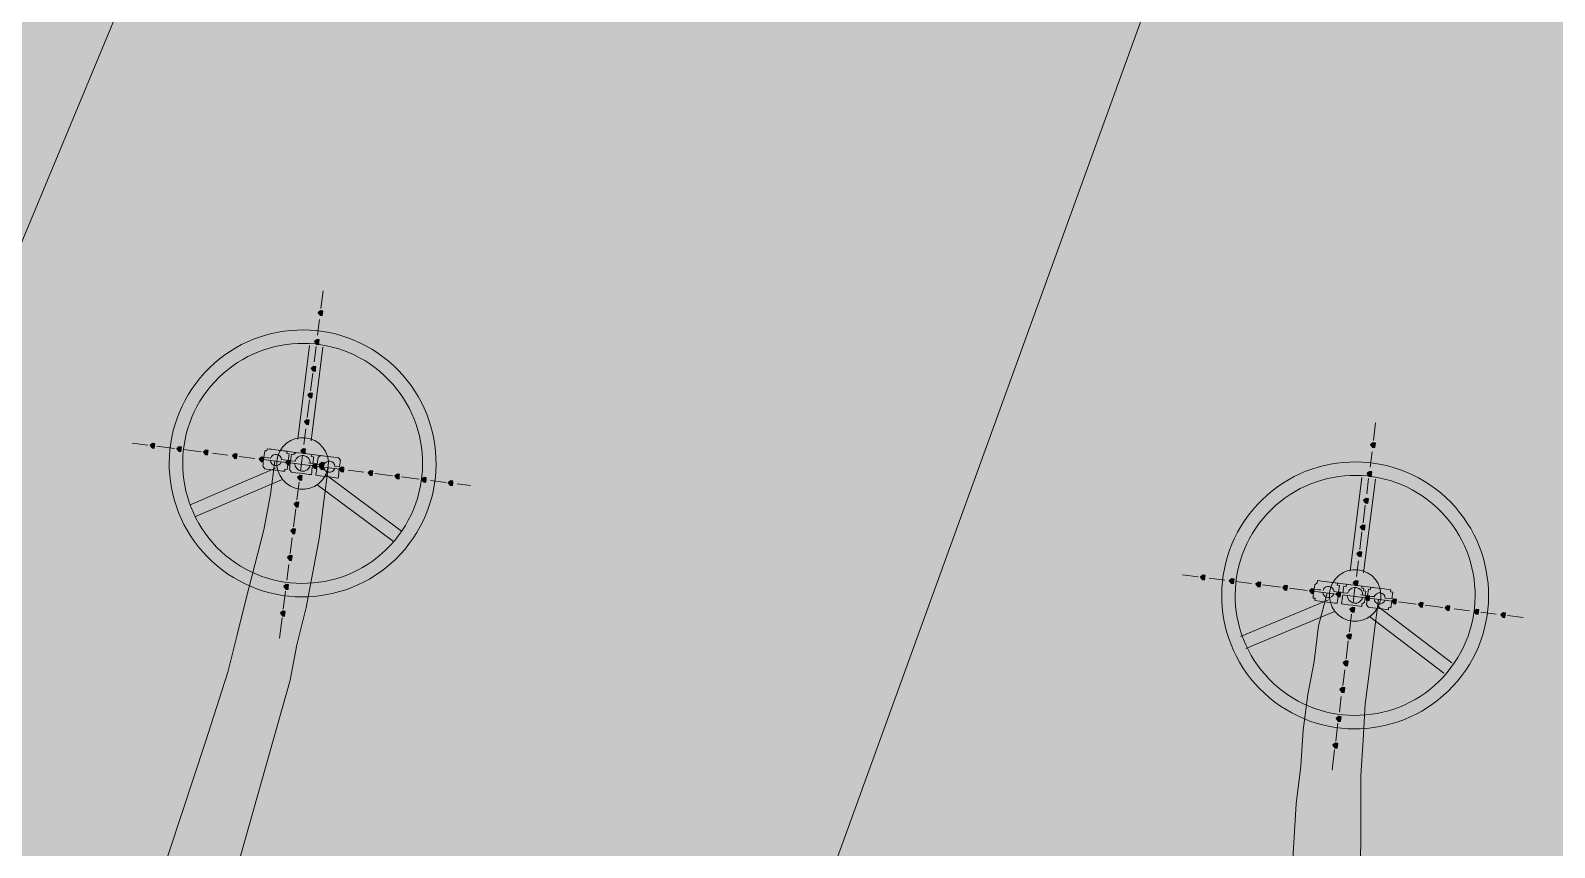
# Model space of a CAD drawing. Header units: metres. Extents: x -4 to 509425, y 7549 to 4732445.
# Drawn here: x 476013.51 to 476019.26, y 4719786.53 to 4719789.61 of the extents above; entities that cross this region are included whole.
import ezdxf

# ---------------------------------------------------------------- set-up
doc = ezdxf.new("R2010")
doc.units = ezdxf.units.M
doc.header["$LTSCALE"] = 0.01
doc.header["$MEASUREMENT"] = 0
doc.layers.get('0').update_dxf_attribs({"lineweight": 0})
for name, color, linetype in [('_SUBESTACIÓN', 1, 'Continuous'), ('NUDO GAROÑA', 211, 'Continuous'), ('SUBESTACION LA VID', 253, 'Continuous')]:
    doc.layers.add(name, color=color, linetype=linetype)

# ---------------------------------------------------------------- blocks, each defined once
blk = doc.blocks.new('A$Cfff6051d')
at = {"layer": 'SUBESTACION LA VID', "transparency": 33554687}
h = blk.add_hatch(color=256, dxfattribs=at)
h.dxf.hatch_style = 2
h.paths.add_polyline_path([(476014.6124, 4719788.5441), (476014.6134, 4719788.5525), (476014.605, 4719788.5536), (476014.5956, 4719788.5462), (476014.6029, 4719788.5368), (476014.6113, 4719788.5357)])
h = blk.add_hatch(color=256, dxfattribs=at)
h.dxf.hatch_style = 2
h.paths.add_polyline_path([(476014.5987, 4719788.4349), (476014.5997, 4719788.4433), (476014.5913, 4719788.4443), (476014.5819, 4719788.437), (476014.5892, 4719788.4275), (476014.5976, 4719788.4265)])
h = blk.add_hatch(color=256, dxfattribs=at)
h.dxf.hatch_style = 2
h.paths.add_polyline_path([(476014.5861, 4719788.3341), (476014.5871, 4719788.3425), (476014.5787, 4719788.3435), (476014.5693, 4719788.3362), (476014.5766, 4719788.3267), (476014.585, 4719788.3257)])
h = blk.add_hatch(color=256, dxfattribs=at)
h.dxf.hatch_style = 2
h.paths.add_polyline_path([(476014.5734, 4719788.2333), (476014.5745, 4719788.2417), (476014.5661, 4719788.2427), (476014.5566, 4719788.2354), (476014.564, 4719788.2259), (476014.5724, 4719788.2249)])
h = blk.add_hatch(color=256, dxfattribs=at)
h.dxf.hatch_style = 2
h.paths.add_polyline_path([(476014.5608, 4719788.1325), (476014.5618, 4719788.1409), (476014.5534, 4719788.1419), (476014.544, 4719788.1346), (476014.5513, 4719788.1251), (476014.5597, 4719788.1241)])
h = blk.add_hatch(color=256, dxfattribs=at)
h.dxf.hatch_style = 2
h.paths.add_polyline_path([(476013.9779, 4719788.0434), (476013.979, 4719788.0518), (476013.9706, 4719788.0529), (476013.9611, 4719788.0455), (476013.9685, 4719788.0361), (476013.9769, 4719788.035)])
h = blk.add_hatch(color=256, dxfattribs=at)
h.dxf.hatch_style = 2
h.paths.add_polyline_path([(476014.0787, 4719788.0308), (476014.0798, 4719788.0392), (476014.0714, 4719788.0403), (476014.0619, 4719788.0329), (476014.0693, 4719788.0235), (476014.0777, 4719788.0224)])
h = blk.add_hatch(color=256, dxfattribs=at)
h.dxf.hatch_style = 2
h.paths.add_polyline_path([(476014.1796, 4719788.0182), (476014.1806, 4719788.0266), (476014.1722, 4719788.0276), (476014.1628, 4719788.0203), (476014.1701, 4719788.0108), (476014.1785, 4719788.0098)])
h = blk.add_hatch(color=256, dxfattribs=at)
h.dxf.hatch_style = 2
h.paths.add_polyline_path([(476014.5471, 4719788.0233), (476014.5481, 4719788.0317), (476014.5397, 4719788.0327), (476014.5303, 4719788.0254), (476014.5376, 4719788.0159), (476014.546, 4719788.0149)])
h = blk.add_hatch(color=256, dxfattribs=at)
h.dxf.hatch_style = 2
h.paths.add_polyline_path([(476018.5857, 4719788.046), (476018.5868, 4719788.0544), (476018.5784, 4719788.0554), (476018.5689, 4719788.0481), (476018.5763, 4719788.0386), (476018.5847, 4719788.0376)])
h = blk.add_hatch(color=256, dxfattribs=at)
h.dxf.hatch_style = 2
h.paths.add_polyline_path([(476014.2888, 4719788.0045), (476014.2898, 4719788.0129), (476014.2814, 4719788.0139), (476014.272, 4719788.0066), (476014.2793, 4719787.9971), (476014.2877, 4719787.9961)])
h = blk.add_hatch(color=256, dxfattribs=at)
h.dxf.hatch_style = 2
h.paths.add_polyline_path([(476014.3896, 4719787.9918), (476014.3906, 4719788.0002), (476014.3822, 4719788.0013), (476014.3728, 4719787.9939), (476014.3801, 4719787.9845), (476014.3885, 4719787.9834)])
h = blk.add_hatch(color=256, dxfattribs=at)
h.dxf.hatch_style = 2
h.paths.add_polyline_path([(476014.4904, 4719787.9792), (476014.4914, 4719787.9876), (476014.483, 4719787.9886), (476014.4736, 4719787.9813), (476014.4809, 4719787.9718), (476014.4893, 4719787.9708)])
h = blk.add_hatch(color=256, dxfattribs=at)
h.dxf.hatch_style = 2
h.paths.add_polyline_path([(476014.5912, 4719787.9666), (476014.5922, 4719787.975), (476014.5838, 4719787.976), (476014.5744, 4719787.9687), (476014.5817, 4719787.9592), (476014.5901, 4719787.9582)])
h = blk.add_hatch(color=256, dxfattribs=at)
h.dxf.hatch_style = 2
h.paths.add_polyline_path([(476014.6164, 4719787.9634), (476014.6174, 4719787.9718), (476014.609, 4719787.9729), (476014.5996, 4719787.9655), (476014.6069, 4719787.9561), (476014.6153, 4719787.955)])
h = blk.add_hatch(color=256, dxfattribs=at)
h.dxf.hatch_style = 2
h.paths.add_polyline_path([(476014.6174, 4719787.9718), (476014.6185, 4719787.9802), (476014.6101, 4719787.9813), (476014.6006, 4719787.9739), (476014.608, 4719787.9645), (476014.6164, 4719787.9634)])
h = blk.add_hatch(color=256, dxfattribs=at)
h.dxf.hatch_style = 2
h.paths.add_polyline_path([(476014.5345, 4719787.9225), (476014.5355, 4719787.9309), (476014.5271, 4719787.9319), (476014.5177, 4719787.9246), (476014.525, 4719787.9151), (476014.5334, 4719787.9141)])
h = blk.add_hatch(color=256, dxfattribs=at)
h.dxf.hatch_style = 2
h.paths.add_polyline_path([(476014.692, 4719787.9539), (476014.693, 4719787.9623), (476014.6846, 4719787.9634), (476014.6752, 4719787.956), (476014.6825, 4719787.9466), (476014.6909, 4719787.9455)])
h = blk.add_hatch(color=256, dxfattribs=at)
h.dxf.hatch_style = 2
h.paths.add_polyline_path([(476014.8012, 4719787.9402), (476014.8022, 4719787.9486), (476014.7938, 4719787.9497), (476014.7844, 4719787.9423), (476014.7917, 4719787.9329), (476014.8001, 4719787.9318)])
h = blk.add_hatch(color=256, dxfattribs=at)
h.dxf.hatch_style = 2
h.paths.add_polyline_path([(476014.902, 4719787.9276), (476014.903, 4719787.936), (476014.8946, 4719787.937), (476014.8852, 4719787.9297), (476014.8925, 4719787.9202), (476014.9009, 4719787.9192)])
h = blk.add_hatch(color=256, dxfattribs=at)
h.dxf.hatch_style = 2
h.paths.add_polyline_path([(476015.0028, 4719787.915), (476015.0038, 4719787.9234), (476014.9954, 4719787.9244), (476014.986, 4719787.9171), (476014.9933, 4719787.9076), (476015.0017, 4719787.9066)])
h = blk.add_hatch(color=256, dxfattribs=at)
h.dxf.hatch_style = 2
h.paths.add_polyline_path([(476015.1036, 4719787.9023), (476015.1046, 4719787.9107), (476015.0962, 4719787.9118), (476015.0868, 4719787.9044), (476015.0941, 4719787.895), (476015.1025, 4719787.8939)])
h = blk.add_hatch(color=256, dxfattribs=at)
h.dxf.hatch_style = 2
h.paths.add_polyline_path([(476018.5721, 4719787.9368), (476018.5731, 4719787.9452), (476018.5647, 4719787.9462), (476018.5553, 4719787.9389), (476018.5626, 4719787.9294), (476018.571, 4719787.9284)])
h = blk.add_hatch(color=256, dxfattribs=at)
h.dxf.hatch_style = 2
h.paths.add_polyline_path([(476014.5218, 4719787.8217), (476014.5229, 4719787.8301), (476014.5145, 4719787.8311), (476014.505, 4719787.8238), (476014.5124, 4719787.8143), (476014.5208, 4719787.8133)])
h = blk.add_hatch(color=256, dxfattribs=at)
h.dxf.hatch_style = 2
h.paths.add_polyline_path([(476018.5594, 4719787.836), (476018.5605, 4719787.8444), (476018.5521, 4719787.8454), (476018.5426, 4719787.8381), (476018.55, 4719787.8286), (476018.5584, 4719787.8276)])
h = blk.add_hatch(color=256, dxfattribs=at)
h.dxf.hatch_style = 2
h.paths.add_polyline_path([(476018.5468, 4719787.7351), (476018.5478, 4719787.7435), (476018.5394, 4719787.7446), (476018.53, 4719787.7373), (476018.5373, 4719787.7278), (476018.5457, 4719787.7267)])
h = blk.add_hatch(color=256, dxfattribs=at)
h.dxf.hatch_style = 2
h.paths.add_polyline_path([(476014.5092, 4719787.7209), (476014.5102, 4719787.7293), (476014.5018, 4719787.7303), (476014.4924, 4719787.723), (476014.4997, 4719787.7135), (476014.5081, 4719787.7125)])
h = blk.add_hatch(color=256, dxfattribs=at)
h.dxf.hatch_style = 2
h.paths.add_polyline_path([(476014.4965, 4719787.6201), (476014.4976, 4719787.6285), (476014.4892, 4719787.6295), (476014.4797, 4719787.6222), (476014.4871, 4719787.6127), (476014.4955, 4719787.6117)])
h = blk.add_hatch(color=256, dxfattribs=at)
h.dxf.hatch_style = 2
h.paths.add_polyline_path([(476018.5341, 4719787.6343), (476018.5352, 4719787.6427), (476018.5268, 4719787.6438), (476018.5173, 4719787.6365), (476018.5247, 4719787.627), (476018.5331, 4719787.6259)])
h = blk.add_hatch(color=256, dxfattribs=at)
h.dxf.hatch_style = 2
h.paths.add_polyline_path([(476014.4828, 4719787.5109), (476014.4839, 4719787.5193), (476014.4755, 4719787.5203), (476014.466, 4719787.513), (476014.4734, 4719787.5035), (476014.4818, 4719787.5025)])
h = blk.add_hatch(color=256, dxfattribs=at)
h.dxf.hatch_style = 2
h.paths.add_polyline_path([(476017.9429, 4719787.5464), (476017.944, 4719787.5548), (476017.9356, 4719787.5558), (476017.9261, 4719787.5485), (476017.9335, 4719787.539), (476017.9419, 4719787.538)])
h = blk.add_hatch(color=256, dxfattribs=at)
h.dxf.hatch_style = 2
h.paths.add_polyline_path([(476018.0521, 4719787.5327), (476018.0532, 4719787.5411), (476018.0448, 4719787.5421), (476018.0353, 4719787.5348), (476018.0427, 4719787.5253), (476018.0511, 4719787.5243)])
h = blk.add_hatch(color=256, dxfattribs=at)
h.dxf.hatch_style = 2
h.paths.add_polyline_path([(476018.1529, 4719787.52), (476018.154, 4719787.5284), (476018.1456, 4719787.5295), (476018.1361, 4719787.5221), (476018.1435, 4719787.5127), (476018.1519, 4719787.5116)])
h = blk.add_hatch(color=256, dxfattribs=at)
h.dxf.hatch_style = 2
h.paths.add_polyline_path([(476018.2537, 4719787.5074), (476018.2548, 4719787.5158), (476018.2464, 4719787.5168), (476018.2369, 4719787.5095), (476018.2443, 4719787.5), (476018.2527, 4719787.499)])
h = blk.add_hatch(color=256, dxfattribs=at)
h.dxf.hatch_style = 2
h.paths.add_polyline_path([(476018.5204, 4719787.5251), (476018.5215, 4719787.5335), (476018.5131, 4719787.5346), (476018.5036, 4719787.5272), (476018.511, 4719787.5178), (476018.5194, 4719787.5167)])
h = blk.add_hatch(color=256, dxfattribs=at)
h.dxf.hatch_style = 2
h.paths.add_polyline_path([(476018.3545, 4719787.4947), (476018.3556, 4719787.5031), (476018.3472, 4719787.5042), (476018.3377, 4719787.4969), (476018.3451, 4719787.4874), (476018.3535, 4719787.4863)])
h = blk.add_hatch(color=256, dxfattribs=at)
h.dxf.hatch_style = 2
h.paths.add_polyline_path([(476018.4553, 4719787.4821), (476018.4564, 4719787.4905), (476018.448, 4719787.4916), (476018.4385, 4719787.4842), (476018.4459, 4719787.4748), (476018.4543, 4719787.4737)])
h = blk.add_hatch(color=256, dxfattribs=at)
h.dxf.hatch_style = 2
h.paths.add_polyline_path([(476018.5645, 4719787.4684), (476018.5656, 4719787.4768), (476018.5572, 4719787.4779), (476018.5477, 4719787.4705), (476018.5551, 4719787.4611), (476018.5635, 4719787.46)])
h = blk.add_hatch(color=256, dxfattribs=at)
h.dxf.hatch_style = 2
h.paths.add_polyline_path([(476018.6653, 4719787.4558), (476018.6664, 4719787.4642), (476018.658, 4719787.4652), (476018.6485, 4719787.4579), (476018.6559, 4719787.4484), (476018.6643, 4719787.4474)])
h = blk.add_hatch(color=256, dxfattribs=at)
h.dxf.hatch_style = 2
h.paths.add_polyline_path([(476018.7661, 4719787.4431), (476018.7672, 4719787.4515), (476018.7588, 4719787.4526), (476018.7493, 4719787.4453), (476018.7567, 4719787.4358), (476018.7651, 4719787.4347)])
h = blk.add_hatch(color=256, dxfattribs=at)
h.dxf.hatch_style = 2
h.paths.add_polyline_path([(476014.4702, 4719787.4101), (476014.4713, 4719787.4185), (476014.4629, 4719787.4195), (476014.4534, 4719787.4122), (476014.4608, 4719787.4027), (476014.4692, 4719787.4017)])
h = blk.add_hatch(color=256, dxfattribs=at)
h.dxf.hatch_style = 2
h.paths.add_polyline_path([(476018.5078, 4719787.4243), (476018.5089, 4719787.4327), (476018.5005, 4719787.4338), (476018.491, 4719787.4264), (476018.4984, 4719787.417), (476018.5068, 4719787.4159)])
h = blk.add_hatch(color=256, dxfattribs=at)
h.dxf.hatch_style = 2
h.paths.add_polyline_path([(476018.8669, 4719787.4305), (476018.868, 4719787.4389), (476018.8596, 4719787.44), (476018.8501, 4719787.4326), (476018.8575, 4719787.4232), (476018.8659, 4719787.4221)])
h = blk.add_hatch(color=256, dxfattribs=at)
h.dxf.hatch_style = 2
h.paths.add_polyline_path([(476018.9761, 4719787.4168), (476018.9772, 4719787.4252), (476018.9688, 4719787.4263), (476018.9593, 4719787.4189), (476018.9667, 4719787.4095), (476018.9751, 4719787.4084)])
h = blk.add_hatch(color=256, dxfattribs=at)
h.dxf.hatch_style = 2
h.paths.add_polyline_path([(476019.077, 4719787.4042), (476019.078, 4719787.4126), (476019.0696, 4719787.4136), (476019.0602, 4719787.4063), (476019.0675, 4719787.3968), (476019.0759, 4719787.3958)])
h = blk.add_hatch(color=256, dxfattribs=at)
h.dxf.hatch_style = 2
h.paths.add_polyline_path([(476018.4952, 4719787.3235), (476018.4962, 4719787.3319), (476018.4878, 4719787.333), (476018.4784, 4719787.3256), (476018.4857, 4719787.3162), (476018.4941, 4719787.3151)])
h = blk.add_hatch(color=256, dxfattribs=at)
h.dxf.hatch_style = 2
h.paths.add_polyline_path([(476018.4825, 4719787.2227), (476018.4836, 4719787.2311), (476018.4752, 4719787.2322), (476018.4657, 4719787.2248), (476018.4731, 4719787.2154), (476018.4815, 4719787.2143)])
h = blk.add_hatch(color=256, dxfattribs=at)
h.dxf.hatch_style = 2
h.paths.add_polyline_path([(476018.4699, 4719787.1219), (476018.471, 4719787.1303), (476018.4626, 4719787.1314), (476018.4531, 4719787.124), (476018.4604, 4719787.1146), (476018.4688, 4719787.1135)])
h = blk.add_hatch(color=256, dxfattribs=at)
h.dxf.hatch_style = 2
h.paths.add_polyline_path([(476018.4562, 4719787.0127), (476018.4573, 4719787.0211), (476018.4489, 4719787.0222), (476018.4394, 4719787.0148), (476018.4468, 4719787.0054), (476018.4552, 4719787.0043)])
h = blk.add_hatch(color=256, dxfattribs=at)
h.dxf.hatch_style = 2
h.paths.add_polyline_path([(476018.4436, 4719786.9119), (476018.4446, 4719786.9203), (476018.4362, 4719786.9214), (476018.4268, 4719786.914), (476018.4341, 4719786.9046), (476018.4425, 4719786.9035)])
at = {"layer": 'SUBESTACION LA VID', "lineweight": 15}
for p, q in [((476014.6145, 4719788.6292), (476014.6061, 4719788.562)), ((476014.6008, 4719788.52), (476014.5935, 4719788.4611)), ((476014.563, 4719788.4223), (476014.5188, 4719788.0695)), ((476014.5692, 4719788.0632), (476014.6134, 4719788.416)), ((476014.5882, 4719788.4191), (476014.5808, 4719788.3603)), ((476014.5756, 4719788.3183), (476014.5671, 4719788.2511)), ((476014.5629, 4719788.2175), (476014.5545, 4719788.1503)), ((476014.5492, 4719788.1083), (476014.5418, 4719788.0495)), ((476018.5879, 4719788.131), (476018.5795, 4719788.0638)), ((476013.8939, 4719788.054), (476013.9527, 4719788.0466)), ((476013.9863, 4719788.0424), (476014.0535, 4719788.034)), ((476014.0872, 4719788.0297), (476014.1544, 4719788.0213)), ((476014.4536, 4719788.0265), (476014.5208, 4719788.018)), ((476014.1964, 4719788.0161), (476014.2552, 4719788.0087)), ((476014.2972, 4719788.0034), (476014.356, 4719787.996)), ((476014.398, 4719787.9908), (476014.4652, 4719787.9824)), ((476014.4064, 4719787.9897), (476014.4148, 4719787.9887)), ((476014.4074, 4719787.9981), (476014.4158, 4719787.9971)), ((476014.483, 4719787.9886), (476014.4914, 4719787.9876)), ((476014.4988, 4719787.9781), (476014.566, 4719787.9697)), ((476014.5366, 4719788.0075), (476014.5292, 4719787.9487)), ((476014.5544, 4719788.0138), (476014.6216, 4719788.0054)), ((476014.5922, 4719787.975), (476014.5754, 4719787.9771)), ((476018.5742, 4719788.0218), (476018.5668, 4719787.963)), ((476014.4368, 4719787.9603), (476014.1123, 4719787.8218)), ((476014.1322, 4719787.7767), (476014.4567, 4719787.9152)), ((476014.608, 4719787.9645), (476014.6668, 4719787.9571)), ((476014.9103, 4719787.7218), (476014.6216, 4719787.9371)), ((476014.7088, 4719787.9518), (476014.7676, 4719787.9444)), ((476014.8096, 4719787.9392), (476014.8768, 4719787.9308)), ((476014.9104, 4719787.9265), (476014.9776, 4719787.9181)), ((476015.0196, 4719787.9128), (476015.0784, 4719787.9055)), ((476018.5363, 4719787.9242), (476018.4921, 4719787.5714)), ((476018.5425, 4719787.565), (476018.5867, 4719787.9178)), ((476018.5615, 4719787.921), (476018.5542, 4719787.8622)), ((476014.5239, 4719787.9067), (476014.5155, 4719787.8395)), ((476014.5911, 4719787.8983), (476014.8798, 4719787.6829)), ((476015.1204, 4719787.9002), (476015.1708, 4719787.8939)), ((476014.5113, 4719787.8059), (476014.5029, 4719787.7387)), ((476018.5489, 4719787.8202), (476018.5405, 4719787.753)), ((476014.4976, 4719787.6967), (476014.4902, 4719787.6379)), ((476018.5363, 4719787.7194), (476018.5278, 4719787.6522)), ((476014.485, 4719787.5959), (476014.4776, 4719787.5371)), ((476018.5226, 4719787.6102), (476018.5152, 4719787.5514)), ((476017.8589, 4719787.5569), (476017.9177, 4719787.5495)), ((476017.9597, 4719787.5442), (476018.0185, 4719787.5369)), ((476018.0605, 4719787.5316), (476018.1193, 4719787.5242)), ((476018.1613, 4719787.519), (476018.2285, 4719787.5105)), ((476018.2621, 4719787.5063), (476018.3293, 4719787.4979)), ((476018.427, 4719787.5283), (476018.4942, 4719787.5199)), ((476018.5099, 4719787.5094), (476018.5026, 4719787.4506)), ((476018.5278, 4719787.5157), (476018.5866, 4719787.5083)), ((476014.4723, 4719787.4951), (476014.4639, 4719787.4279)), ((476018.4102, 4719787.4622), (476018.0772, 4719787.3247)), ((476018.3713, 4719787.4926), (476018.3797, 4719787.4916)), ((476018.3713, 4719787.4926), (476018.4301, 4719787.4853)), ((476018.3724, 4719787.501), (476018.3808, 4719787.5)), ((476018.448, 4719787.4916), (476018.4648, 4719787.4895)), ((476018.4721, 4719787.48), (476018.5309, 4719787.4726)), ((476018.5572, 4719787.4779), (476018.5488, 4719787.4789)), ((476018.5729, 4719787.4674), (476018.5813, 4719787.4663)), ((476018.5729, 4719787.4674), (476018.6401, 4719787.4589)), ((476018.574, 4719787.4758), (476018.5824, 4719787.4747)), ((476018.6737, 4719787.4547), (476018.7409, 4719787.4463)), ((476014.4597, 4719787.3943), (476014.4502, 4719787.3187)), ((476018.0972, 4719787.2796), (476018.4301, 4719787.417)), ((476018.4973, 4719787.4086), (476018.4889, 4719787.3414)), ((476018.5645, 4719787.4002), (476018.8448, 4719787.1858)), ((476018.8753, 4719787.2247), (476018.595, 4719787.439)), ((476018.7745, 4719787.4421), (476018.8417, 4719787.4337)), ((476018.8837, 4719787.4284), (476018.9425, 4719787.421)), ((476018.9845, 4719787.4158), (476019.0434, 4719787.4084)), ((476019.0854, 4719787.4031), (476019.1442, 4719787.3958)), ((476018.4847, 4719787.3078), (476018.4762, 4719787.2406)), ((476018.471, 4719787.1986), (476018.4636, 4719787.1398)), ((476018.4583, 4719787.0978), (476018.451, 4719787.039)), ((476018.4457, 4719786.997), (476018.4373, 4719786.9298)), ((476018.4331, 4719786.8962), (476018.4236, 4719786.8206))]:
    blk.add_line(p, q, dxfattribs=at)
at = {"layer": 'SUBESTACION LA VID'}
for points in [[(476014.6124, 4719788.5441), (476014.6134, 4719788.5525), (476014.605, 4719788.5536), (476014.5956, 4719788.5462), (476014.6029, 4719788.5368), (476014.6113, 4719788.5357)], [(476014.5987, 4719788.4349), (476014.5997, 4719788.4433), (476014.5913, 4719788.4443), (476014.5819, 4719788.437), (476014.5892, 4719788.4275), (476014.5976, 4719788.4265)], [(476014.5861, 4719788.3341), (476014.5871, 4719788.3425), (476014.5787, 4719788.3435), (476014.5693, 4719788.3362), (476014.5766, 4719788.3267), (476014.585, 4719788.3257)], [(476014.5734, 4719788.2333), (476014.5745, 4719788.2417), (476014.5661, 4719788.2427), (476014.5566, 4719788.2354), (476014.564, 4719788.2259), (476014.5724, 4719788.2249)], [(476014.5608, 4719788.1325), (476014.5618, 4719788.1409), (476014.5534, 4719788.1419), (476014.544, 4719788.1346), (476014.5513, 4719788.1251), (476014.5597, 4719788.1241)], [(476013.9779, 4719788.0434), (476013.979, 4719788.0518), (476013.9706, 4719788.0529), (476013.9611, 4719788.0455), (476013.9685, 4719788.0361), (476013.9769, 4719788.035)], [(476014.0787, 4719788.0308), (476014.0798, 4719788.0392), (476014.0714, 4719788.0403), (476014.0619, 4719788.0329), (476014.0693, 4719788.0235), (476014.0777, 4719788.0224)], [(476014.1796, 4719788.0182), (476014.1806, 4719788.0266), (476014.1722, 4719788.0276), (476014.1628, 4719788.0203), (476014.1701, 4719788.0108), (476014.1785, 4719788.0098)], [(476014.5471, 4719788.0233), (476014.5481, 4719788.0317), (476014.5397, 4719788.0327), (476014.5303, 4719788.0254), (476014.5376, 4719788.0159), (476014.546, 4719788.0149)], [(476018.5857, 4719788.046), (476018.5868, 4719788.0544), (476018.5784, 4719788.0554), (476018.5689, 4719788.0481), (476018.5763, 4719788.0386), (476018.5847, 4719788.0376)], [(476014.2888, 4719788.0045), (476014.2898, 4719788.0129), (476014.2814, 4719788.0139), (476014.272, 4719788.0066), (476014.2793, 4719787.9971), (476014.2877, 4719787.9961)], [(476014.3896, 4719787.9918), (476014.3906, 4719788.0002), (476014.3822, 4719788.0013), (476014.3728, 4719787.9939), (476014.3801, 4719787.9845), (476014.3885, 4719787.9834)], [(476014.4904, 4719787.9792), (476014.4914, 4719787.9876), (476014.483, 4719787.9886), (476014.4736, 4719787.9813), (476014.4809, 4719787.9718), (476014.4893, 4719787.9708)], [(476014.5912, 4719787.9666), (476014.5922, 4719787.975), (476014.5838, 4719787.976), (476014.5744, 4719787.9687), (476014.5817, 4719787.9592), (476014.5901, 4719787.9582)], [(476014.6164, 4719787.9634), (476014.6174, 4719787.9718), (476014.609, 4719787.9729), (476014.5996, 4719787.9655), (476014.6069, 4719787.9561), (476014.6153, 4719787.955)], [(476014.6174, 4719787.9718), (476014.6185, 4719787.9802), (476014.6101, 4719787.9813), (476014.6006, 4719787.9739), (476014.608, 4719787.9645), (476014.6164, 4719787.9634)], [(476014.5345, 4719787.9225), (476014.5355, 4719787.9309), (476014.5271, 4719787.9319), (476014.5177, 4719787.9246), (476014.525, 4719787.9151), (476014.5334, 4719787.9141)], [(476014.692, 4719787.9539), (476014.693, 4719787.9623), (476014.6846, 4719787.9634), (476014.6752, 4719787.956), (476014.6825, 4719787.9466), (476014.6909, 4719787.9455)], [(476014.8012, 4719787.9402), (476014.8022, 4719787.9486), (476014.7938, 4719787.9497), (476014.7844, 4719787.9423), (476014.7917, 4719787.9329), (476014.8001, 4719787.9318)], [(476014.902, 4719787.9276), (476014.903, 4719787.936), (476014.8946, 4719787.937), (476014.8852, 4719787.9297), (476014.8925, 4719787.9202), (476014.9009, 4719787.9192)], [(476015.0028, 4719787.915), (476015.0038, 4719787.9234), (476014.9954, 4719787.9244), (476014.986, 4719787.9171), (476014.9933, 4719787.9076), (476015.0017, 4719787.9066)], [(476015.1036, 4719787.9023), (476015.1046, 4719787.9107), (476015.0962, 4719787.9118), (476015.0868, 4719787.9044), (476015.0941, 4719787.895), (476015.1025, 4719787.8939)], [(476018.5721, 4719787.9368), (476018.5731, 4719787.9452), (476018.5647, 4719787.9462), (476018.5553, 4719787.9389), (476018.5626, 4719787.9294), (476018.571, 4719787.9284)], [(476014.5218, 4719787.8217), (476014.5229, 4719787.8301), (476014.5145, 4719787.8311), (476014.505, 4719787.8238), (476014.5124, 4719787.8143), (476014.5208, 4719787.8133)], [(476018.5594, 4719787.836), (476018.5605, 4719787.8444), (476018.5521, 4719787.8454), (476018.5426, 4719787.8381), (476018.55, 4719787.8286), (476018.5584, 4719787.8276)], [(476018.5468, 4719787.7351), (476018.5478, 4719787.7435), (476018.5394, 4719787.7446), (476018.53, 4719787.7373), (476018.5373, 4719787.7278), (476018.5457, 4719787.7267)], [(476014.5092, 4719787.7209), (476014.5102, 4719787.7293), (476014.5018, 4719787.7303), (476014.4924, 4719787.723), (476014.4997, 4719787.7135), (476014.5081, 4719787.7125)], [(476014.4965, 4719787.6201), (476014.4976, 4719787.6285), (476014.4892, 4719787.6295), (476014.4797, 4719787.6222), (476014.4871, 4719787.6127), (476014.4955, 4719787.6117)], [(476018.5341, 4719787.6343), (476018.5352, 4719787.6427), (476018.5268, 4719787.6438), (476018.5173, 4719787.6365), (476018.5247, 4719787.627), (476018.5331, 4719787.6259)], [(476014.4828, 4719787.5109), (476014.4839, 4719787.5193), (476014.4755, 4719787.5203), (476014.466, 4719787.513), (476014.4734, 4719787.5035), (476014.4818, 4719787.5025)], [(476017.9429, 4719787.5464), (476017.944, 4719787.5548), (476017.9356, 4719787.5558), (476017.9261, 4719787.5485), (476017.9335, 4719787.539), (476017.9419, 4719787.538)], [(476018.0521, 4719787.5327), (476018.0532, 4719787.5411), (476018.0448, 4719787.5421), (476018.0353, 4719787.5348), (476018.0427, 4719787.5253), (476018.0511, 4719787.5243)], [(476018.1529, 4719787.52), (476018.154, 4719787.5284), (476018.1456, 4719787.5295), (476018.1361, 4719787.5221), (476018.1435, 4719787.5127), (476018.1519, 4719787.5116)], [(476018.2537, 4719787.5074), (476018.2548, 4719787.5158), (476018.2464, 4719787.5168), (476018.2369, 4719787.5095), (476018.2443, 4719787.5), (476018.2527, 4719787.499)], [(476018.5204, 4719787.5251), (476018.5215, 4719787.5335), (476018.5131, 4719787.5346), (476018.5036, 4719787.5272), (476018.511, 4719787.5178), (476018.5194, 4719787.5167)], [(476018.3545, 4719787.4947), (476018.3556, 4719787.5031), (476018.3472, 4719787.5042), (476018.3377, 4719787.4969), (476018.3451, 4719787.4874), (476018.3535, 4719787.4863)], [(476018.4553, 4719787.4821), (476018.4564, 4719787.4905), (476018.448, 4719787.4916), (476018.4385, 4719787.4842), (476018.4459, 4719787.4748), (476018.4543, 4719787.4737)], [(476018.5645, 4719787.4684), (476018.5656, 4719787.4768), (476018.5572, 4719787.4779), (476018.5477, 4719787.4705), (476018.5551, 4719787.4611), (476018.5635, 4719787.46)], [(476018.6653, 4719787.4558), (476018.6664, 4719787.4642), (476018.658, 4719787.4652), (476018.6485, 4719787.4579), (476018.6559, 4719787.4484), (476018.6643, 4719787.4474)], [(476018.7661, 4719787.4431), (476018.7672, 4719787.4515), (476018.7588, 4719787.4526), (476018.7493, 4719787.4453), (476018.7567, 4719787.4358), (476018.7651, 4719787.4347)], [(476014.4702, 4719787.4101), (476014.4713, 4719787.4185), (476014.4629, 4719787.4195), (476014.4534, 4719787.4122), (476014.4608, 4719787.4027), (476014.4692, 4719787.4017)], [(476018.5078, 4719787.4243), (476018.5089, 4719787.4327), (476018.5005, 4719787.4338), (476018.491, 4719787.4264), (476018.4984, 4719787.417), (476018.5068, 4719787.4159)], [(476018.8669, 4719787.4305), (476018.868, 4719787.4389), (476018.8596, 4719787.44), (476018.8501, 4719787.4326), (476018.8575, 4719787.4232), (476018.8659, 4719787.4221)], [(476018.9761, 4719787.4168), (476018.9772, 4719787.4252), (476018.9688, 4719787.4263), (476018.9593, 4719787.4189), (476018.9667, 4719787.4095), (476018.9751, 4719787.4084)], [(476019.077, 4719787.4042), (476019.078, 4719787.4126), (476019.0696, 4719787.4136), (476019.0602, 4719787.4063), (476019.0675, 4719787.3968), (476019.0759, 4719787.3958)], [(476018.4952, 4719787.3235), (476018.4962, 4719787.3319), (476018.4878, 4719787.333), (476018.4784, 4719787.3256), (476018.4857, 4719787.3162), (476018.4941, 4719787.3151)], [(476018.4825, 4719787.2227), (476018.4836, 4719787.2311), (476018.4752, 4719787.2322), (476018.4657, 4719787.2248), (476018.4731, 4719787.2154), (476018.4815, 4719787.2143)], [(476018.4699, 4719787.1219), (476018.471, 4719787.1303), (476018.4626, 4719787.1314), (476018.4531, 4719787.124), (476018.4604, 4719787.1146), (476018.4688, 4719787.1135)], [(476018.4562, 4719787.0127), (476018.4573, 4719787.0211), (476018.4489, 4719787.0222), (476018.4394, 4719787.0148), (476018.4468, 4719787.0054), (476018.4552, 4719787.0043)], [(476018.4436, 4719786.9119), (476018.4446, 4719786.9203), (476018.4362, 4719786.9214), (476018.4268, 4719786.914), (476018.4341, 4719786.9046), (476018.4425, 4719786.9035)]]:
    blk.add_lwpolyline(points, close=True, dxfattribs=at)
at = {"layer": 'SUBESTACION LA VID', "lineweight": 0}
for points in [[(476014.6124, 4719788.5441), (476014.6134, 4719788.5525), (476014.605, 4719788.5536), (476014.5956, 4719788.5462), (476014.6029, 4719788.5368), (476014.6113, 4719788.5357)], [(476014.5987, 4719788.4349), (476014.5997, 4719788.4433), (476014.5913, 4719788.4443), (476014.5819, 4719788.437), (476014.5892, 4719788.4275), (476014.5976, 4719788.4265)], [(476014.5861, 4719788.3341), (476014.5871, 4719788.3425), (476014.5787, 4719788.3435), (476014.5693, 4719788.3362), (476014.5766, 4719788.3267), (476014.585, 4719788.3257)], [(476014.5734, 4719788.2333), (476014.5745, 4719788.2417), (476014.5661, 4719788.2427), (476014.5566, 4719788.2354), (476014.564, 4719788.2259), (476014.5724, 4719788.2249)], [(476014.5608, 4719788.1325), (476014.5618, 4719788.1409), (476014.5534, 4719788.1419), (476014.544, 4719788.1346), (476014.5513, 4719788.1251), (476014.5597, 4719788.1241)], [(476013.9779, 4719788.0434), (476013.979, 4719788.0518), (476013.9706, 4719788.0529), (476013.9611, 4719788.0455), (476013.9685, 4719788.0361), (476013.9769, 4719788.035)], [(476014.0787, 4719788.0308), (476014.0798, 4719788.0392), (476014.0714, 4719788.0403), (476014.0619, 4719788.0329), (476014.0693, 4719788.0235), (476014.0777, 4719788.0224)], [(476014.1796, 4719788.0182), (476014.1806, 4719788.0266), (476014.1722, 4719788.0276), (476014.1628, 4719788.0203), (476014.1701, 4719788.0108), (476014.1785, 4719788.0098)], [(476014.5471, 4719788.0233), (476014.5481, 4719788.0317), (476014.5397, 4719788.0327), (476014.5303, 4719788.0254), (476014.5376, 4719788.0159), (476014.546, 4719788.0149)], [(476018.5857, 4719788.046), (476018.5868, 4719788.0544), (476018.5784, 4719788.0554), (476018.5689, 4719788.0481), (476018.5763, 4719788.0386), (476018.5847, 4719788.0376)], [(476014.2888, 4719788.0045), (476014.2898, 4719788.0129), (476014.2814, 4719788.0139), (476014.272, 4719788.0066), (476014.2793, 4719787.9971), (476014.2877, 4719787.9961)], [(476014.3896, 4719787.9918), (476014.3906, 4719788.0002), (476014.3822, 4719788.0013), (476014.3728, 4719787.9939), (476014.3801, 4719787.9845), (476014.3885, 4719787.9834)], [(476014.4904, 4719787.9792), (476014.4914, 4719787.9876), (476014.483, 4719787.9886), (476014.4736, 4719787.9813), (476014.4809, 4719787.9718), (476014.4893, 4719787.9708)], [(476014.5912, 4719787.9666), (476014.5922, 4719787.975), (476014.5838, 4719787.976), (476014.5744, 4719787.9687), (476014.5817, 4719787.9592), (476014.5901, 4719787.9582)], [(476014.6164, 4719787.9634), (476014.6174, 4719787.9718), (476014.609, 4719787.9729), (476014.5996, 4719787.9655), (476014.6069, 4719787.9561), (476014.6153, 4719787.955)], [(476014.6174, 4719787.9718), (476014.6185, 4719787.9802), (476014.6101, 4719787.9813), (476014.6006, 4719787.9739), (476014.608, 4719787.9645), (476014.6164, 4719787.9634)], [(476014.5345, 4719787.9225), (476014.5355, 4719787.9309), (476014.5271, 4719787.9319), (476014.5177, 4719787.9246), (476014.525, 4719787.9151), (476014.5334, 4719787.9141)], [(476014.692, 4719787.9539), (476014.693, 4719787.9623), (476014.6846, 4719787.9634), (476014.6752, 4719787.956), (476014.6825, 4719787.9466), (476014.6909, 4719787.9455)], [(476014.8012, 4719787.9402), (476014.8022, 4719787.9486), (476014.7938, 4719787.9497), (476014.7844, 4719787.9423), (476014.7917, 4719787.9329), (476014.8001, 4719787.9318)], [(476014.902, 4719787.9276), (476014.903, 4719787.936), (476014.8946, 4719787.937), (476014.8852, 4719787.9297), (476014.8925, 4719787.9202), (476014.9009, 4719787.9192)], [(476015.0028, 4719787.915), (476015.0038, 4719787.9234), (476014.9954, 4719787.9244), (476014.986, 4719787.9171), (476014.9933, 4719787.9076), (476015.0017, 4719787.9066)], [(476015.1036, 4719787.9023), (476015.1046, 4719787.9107), (476015.0962, 4719787.9118), (476015.0868, 4719787.9044), (476015.0941, 4719787.895), (476015.1025, 4719787.8939)], [(476018.5721, 4719787.9368), (476018.5731, 4719787.9452), (476018.5647, 4719787.9462), (476018.5553, 4719787.9389), (476018.5626, 4719787.9294), (476018.571, 4719787.9284)], [(476014.5218, 4719787.8217), (476014.5229, 4719787.8301), (476014.5145, 4719787.8311), (476014.505, 4719787.8238), (476014.5124, 4719787.8143), (476014.5208, 4719787.8133)], [(476018.5594, 4719787.836), (476018.5605, 4719787.8444), (476018.5521, 4719787.8454), (476018.5426, 4719787.8381), (476018.55, 4719787.8286), (476018.5584, 4719787.8276)], [(476018.5468, 4719787.7351), (476018.5478, 4719787.7435), (476018.5394, 4719787.7446), (476018.53, 4719787.7373), (476018.5373, 4719787.7278), (476018.5457, 4719787.7267)], [(476014.5092, 4719787.7209), (476014.5102, 4719787.7293), (476014.5018, 4719787.7303), (476014.4924, 4719787.723), (476014.4997, 4719787.7135), (476014.5081, 4719787.7125)], [(476014.4965, 4719787.6201), (476014.4976, 4719787.6285), (476014.4892, 4719787.6295), (476014.4797, 4719787.6222), (476014.4871, 4719787.6127), (476014.4955, 4719787.6117)], [(476018.5341, 4719787.6343), (476018.5352, 4719787.6427), (476018.5268, 4719787.6438), (476018.5173, 4719787.6365), (476018.5247, 4719787.627), (476018.5331, 4719787.6259)], [(476014.4828, 4719787.5109), (476014.4839, 4719787.5193), (476014.4755, 4719787.5203), (476014.466, 4719787.513), (476014.4734, 4719787.5035), (476014.4818, 4719787.5025)], [(476017.9429, 4719787.5464), (476017.944, 4719787.5548), (476017.9356, 4719787.5558), (476017.9261, 4719787.5485), (476017.9335, 4719787.539), (476017.9419, 4719787.538)], [(476018.0521, 4719787.5327), (476018.0532, 4719787.5411), (476018.0448, 4719787.5421), (476018.0353, 4719787.5348), (476018.0427, 4719787.5253), (476018.0511, 4719787.5243)], [(476018.1529, 4719787.52), (476018.154, 4719787.5284), (476018.1456, 4719787.5295), (476018.1361, 4719787.5221), (476018.1435, 4719787.5127), (476018.1519, 4719787.5116)], [(476018.2537, 4719787.5074), (476018.2548, 4719787.5158), (476018.2464, 4719787.5168), (476018.2369, 4719787.5095), (476018.2443, 4719787.5), (476018.2527, 4719787.499)], [(476018.5204, 4719787.5251), (476018.5215, 4719787.5335), (476018.5131, 4719787.5346), (476018.5036, 4719787.5272), (476018.511, 4719787.5178), (476018.5194, 4719787.5167)], [(476018.3545, 4719787.4947), (476018.3556, 4719787.5031), (476018.3472, 4719787.5042), (476018.3377, 4719787.4969), (476018.3451, 4719787.4874), (476018.3535, 4719787.4863)], [(476018.4553, 4719787.4821), (476018.4564, 4719787.4905), (476018.448, 4719787.4916), (476018.4385, 4719787.4842), (476018.4459, 4719787.4748), (476018.4543, 4719787.4737)], [(476018.5645, 4719787.4684), (476018.5656, 4719787.4768), (476018.5572, 4719787.4779), (476018.5477, 4719787.4705), (476018.5551, 4719787.4611), (476018.5635, 4719787.46)], [(476018.6653, 4719787.4558), (476018.6664, 4719787.4642), (476018.658, 4719787.4652), (476018.6485, 4719787.4579), (476018.6559, 4719787.4484), (476018.6643, 4719787.4474)], [(476018.7661, 4719787.4431), (476018.7672, 4719787.4515), (476018.7588, 4719787.4526), (476018.7493, 4719787.4453), (476018.7567, 4719787.4358), (476018.7651, 4719787.4347)], [(476014.4702, 4719787.4101), (476014.4713, 4719787.4185), (476014.4629, 4719787.4195), (476014.4534, 4719787.4122), (476014.4608, 4719787.4027), (476014.4692, 4719787.4017)], [(476018.5078, 4719787.4243), (476018.5089, 4719787.4327), (476018.5005, 4719787.4338), (476018.491, 4719787.4264), (476018.4984, 4719787.417), (476018.5068, 4719787.4159)], [(476018.8669, 4719787.4305), (476018.868, 4719787.4389), (476018.8596, 4719787.44), (476018.8501, 4719787.4326), (476018.8575, 4719787.4232), (476018.8659, 4719787.4221)], [(476018.9761, 4719787.4168), (476018.9772, 4719787.4252), (476018.9688, 4719787.4263), (476018.9593, 4719787.4189), (476018.9667, 4719787.4095), (476018.9751, 4719787.4084)], [(476019.077, 4719787.4042), (476019.078, 4719787.4126), (476019.0696, 4719787.4136), (476019.0602, 4719787.4063), (476019.0675, 4719787.3968), (476019.0759, 4719787.3958)], [(476018.4952, 4719787.3235), (476018.4962, 4719787.3319), (476018.4878, 4719787.333), (476018.4784, 4719787.3256), (476018.4857, 4719787.3162), (476018.4941, 4719787.3151)], [(476018.4825, 4719787.2227), (476018.4836, 4719787.2311), (476018.4752, 4719787.2322), (476018.4657, 4719787.2248), (476018.4731, 4719787.2154), (476018.4815, 4719787.2143)], [(476018.4699, 4719787.1219), (476018.471, 4719787.1303), (476018.4626, 4719787.1314), (476018.4531, 4719787.124), (476018.4604, 4719787.1146), (476018.4688, 4719787.1135)], [(476018.4562, 4719787.0127), (476018.4573, 4719787.0211), (476018.4489, 4719787.0222), (476018.4394, 4719787.0148), (476018.4468, 4719787.0054), (476018.4552, 4719787.0043)], [(476018.4436, 4719786.9119), (476018.4446, 4719786.9203), (476018.4362, 4719786.9214), (476018.4268, 4719786.914), (476018.4341, 4719786.9046), (476018.4425, 4719786.9035)]]:
    blk.add_lwpolyline(points, close=True, dxfattribs=at)
at = {"layer": 'SUBESTACION LA VID', "lineweight": 15}
for points in [[(476014.4578, 4719787.9918), (476014.483, 4719787.9886), (476014.4841, 4719787.997), (476014.4851, 4719788.0054), (476014.4862, 4719788.0138), (476014.4778, 4719788.0149), (476014.4788, 4719788.0233), (476014.4704, 4719788.0244), (476014.4536, 4719788.0265), (476014.42, 4719788.0307), (476014.4116, 4719788.0317), (476014.4032, 4719788.0328), (476014.4022, 4719788.0244), (476014.3938, 4719788.0254), (476014.3927, 4719788.017), (476014.3917, 4719788.0086), (476014.3906, 4719788.0002), (476014.4074, 4719787.9981)], [(476014.4316, 4719787.9866), (476014.4158, 4719787.8606), (476014.3905, 4719787.7272), (476014.3569, 4719787.5949), (476014.3232, 4719787.4626), (476014.2896, 4719787.3303), (476014.2549, 4719787.1896), (476014.1708, 4719786.9271), (476013.992, 4719786.3864)], [(476014.4568, 4719787.9834), (476014.482, 4719787.9802), (476014.4809, 4719787.9718), (476014.4799, 4719787.9634), (476014.4788, 4719787.955), (476014.4704, 4719787.9561), (476014.4694, 4719787.9477), (476014.461, 4719787.9488), (476014.4442, 4719787.9509), (476014.4106, 4719787.9551), (476014.4022, 4719787.9561), (476014.3938, 4719787.9572), (476014.3864, 4719787.9666), (476014.3875, 4719787.975), (476014.3885, 4719787.9834), (476014.3896, 4719787.9918), (476014.4064, 4719787.9897)], [(476014.5282, 4719787.9403), (476014.5114, 4719787.9424), (476014.503, 4719787.9435), (476014.4946, 4719787.9445), (476014.4872, 4719787.954), (476014.4883, 4719787.9624), (476014.4893, 4719787.9708), (476014.4904, 4719787.9792), (476014.5072, 4719787.9771)], [(476014.5376, 4719788.0159), (476014.5208, 4719788.018), (476014.5124, 4719788.0191), (476014.503, 4719788.0117), (476014.4946, 4719788.0128), (476014.4935, 4719788.0044), (476014.4925, 4719787.996), (476014.4914, 4719787.9876), (476014.5082, 4719787.9855)], [(476014.5282, 4719787.9403), (476014.545, 4719787.9382), (476014.5534, 4719787.9372), (476014.5618, 4719787.9361), (476014.5702, 4719787.9351), (476014.5712, 4719787.9435), (476014.5723, 4719787.9519), (476014.5733, 4719787.9603), (476014.5744, 4719787.9687), (476014.5576, 4719787.9708)], [(476014.5376, 4719788.0159), (476014.5544, 4719788.0138), (476014.5628, 4719788.0128), (476014.5712, 4719788.0117), (476014.5702, 4719788.0033), (476014.5786, 4719788.0023), (476014.5775, 4719787.9939), (476014.5765, 4719787.9855), (476014.5754, 4719787.9771), (476014.5586, 4719787.9792)], [(476014.6584, 4719787.9581), (476014.6752, 4719787.956), (476014.6741, 4719787.9476), (476014.6731, 4719787.9392), (476014.672, 4719787.9308), (476014.671, 4719787.9224), (476014.6626, 4719787.9235), (476014.6542, 4719787.9245), (476014.6458, 4719787.9256), (476014.6122, 4719787.9298), (476014.6038, 4719787.9309), (476014.5954, 4719787.9319), (476014.587, 4719787.933), (476014.588, 4719787.9414), (476014.5891, 4719787.9498), (476014.5901, 4719787.9582), (476014.5912, 4719787.9666), (476014.608, 4719787.9645)], [(476014.6594, 4719787.9665), (476014.6762, 4719787.9644), (476014.6773, 4719787.9728), (476014.6783, 4719787.9812), (476014.6794, 4719787.9896), (476014.672, 4719787.9991), (476014.6636, 4719788.0001), (476014.6552, 4719788.0012), (476014.6216, 4719788.0054), (476014.6132, 4719788.0065), (476014.6048, 4719788.0075), (476014.5954, 4719788.0002), (476014.5943, 4719787.9918), (476014.5933, 4719787.9834), (476014.5922, 4719787.975), (476014.609, 4719787.9729)], [(476014.6332, 4719787.9613), (476014.6174, 4719787.8353), (476014.6005, 4719787.7009), (476014.5753, 4719787.5675), (476014.55, 4719787.4342), (476014.5153, 4719787.2935), (476014.4901, 4719787.1601), (476014.4133, 4719786.8882), (476014.2598, 4719786.3443)], [(476018.4312, 4719787.4937), (476018.448, 4719787.4916), (476018.449, 4719787.5), (476018.4501, 4719787.5084), (476018.4511, 4719787.5168), (476018.4427, 4719787.5178), (476018.4438, 4719787.5262), (476018.4354, 4719787.5273), (476018.427, 4719787.5283), (476018.3934, 4719787.5325), (476018.385, 4719787.5336), (476018.3766, 4719787.5346), (476018.3682, 4719787.5357), (476018.3671, 4719787.5273), (476018.3577, 4719787.5199), (476018.3566, 4719787.5115), (476018.3556, 4719787.5031), (476018.3724, 4719787.501)], [(476018.511, 4719787.5178), (476018.4942, 4719787.5199), (476018.4858, 4719787.521), (476018.4774, 4719787.522), (476018.4763, 4719787.5136), (476018.4679, 4719787.5147), (476018.4669, 4719787.5063), (476018.4658, 4719787.4979), (476018.4648, 4719787.4895), (476018.4816, 4719787.4874)], [(476018.511, 4719787.5178), (476018.5278, 4719787.5157), (476018.5362, 4719787.5146), (476018.5351, 4719787.5062), (476018.5435, 4719787.5052), (476018.5425, 4719787.4968), (476018.5509, 4719787.4957), (476018.5498, 4719787.4873), (476018.5488, 4719787.4789), (476018.532, 4719787.481)], [(476018.6244, 4719787.4694), (476018.6496, 4719787.4663), (476018.6506, 4719787.4747), (476018.6517, 4719787.4831), (476018.6527, 4719787.4915), (476018.6443, 4719787.4925), (476018.6454, 4719787.5009), (476018.637, 4719787.502), (476018.6202, 4719787.5041), (476018.5866, 4719787.5083), (476018.5782, 4719787.5094), (476018.5698, 4719787.5104), (476018.5687, 4719787.502), (476018.5603, 4719787.5031), (476018.5593, 4719787.4947), (476018.5582, 4719787.4863), (476018.5572, 4719787.4779), (476018.574, 4719787.4758)], [(476018.4049, 4719787.4884), (476018.3723, 4719787.3645), (476018.3555, 4719787.2301), (476018.3313, 4719787.1052), (476018.3144, 4719786.9708), (476018.306, 4719786.8353), (476018.2881, 4719786.6925), (476018.2712, 4719786.4216)], [(476018.5981, 4719787.4642), (476018.5823, 4719787.3382), (476018.5655, 4719787.2038), (476018.5486, 4719787.0694), (476018.5402, 4719786.9339), (476018.5317, 4719786.7985), (476018.5317, 4719786.662), (476018.5305, 4719786.3805)], [(476018.4301, 4719787.4853), (476018.4469, 4719787.4832), (476018.4459, 4719787.4748), (476018.4448, 4719787.4664), (476018.4438, 4719787.458), (476018.4427, 4719787.4496), (476018.4343, 4719787.4506), (476018.4259, 4719787.4517), (476018.4175, 4719787.4527), (476018.3839, 4719787.4569), (476018.3755, 4719787.458), (476018.3671, 4719787.459), (476018.3587, 4719787.4601), (476018.3598, 4719787.4685), (476018.3514, 4719787.4695), (476018.3524, 4719787.4779), (476018.3535, 4719787.4863), (476018.3545, 4719787.4947), (476018.3713, 4719787.4926)], [(476018.5015, 4719787.4422), (476018.4847, 4719787.4443), (476018.4763, 4719787.4454), (476018.4679, 4719787.4464), (476018.4595, 4719787.4475), (476018.4606, 4719787.4559), (476018.4616, 4719787.4643), (476018.4627, 4719787.4727), (476018.4637, 4719787.4811), (476018.4805, 4719787.479)], [(476018.5015, 4719787.4422), (476018.5183, 4719787.4401), (476018.5267, 4719787.439), (476018.5351, 4719787.438), (476018.5362, 4719787.4464), (476018.5456, 4719787.4537), (476018.5467, 4719787.4621), (476018.5477, 4719787.4705), (476018.5309, 4719787.4726)], [(476018.6233, 4719787.461), (476018.6485, 4719787.4579), (476018.6475, 4719787.4495), (476018.6464, 4719787.4411), (476018.6454, 4719787.4327), (476018.637, 4719787.4337), (476018.6359, 4719787.4253), (476018.6275, 4719787.4264), (476018.6107, 4719787.4285), (476018.5771, 4719787.4327), (476018.5687, 4719787.4338), (476018.5603, 4719787.4348), (476018.553, 4719787.4443), (476018.554, 4719787.4527), (476018.5551, 4719787.4611), (476018.5561, 4719787.4695), (476018.5729, 4719787.4674)]]:
    blk.add_lwpolyline(points, dxfattribs=at)
for points, knots in [([(476014.8603, 4719788.364), (476014.6469, 4719788.5425), (476014.3292, 4719788.5142), (476014.1507, 4719788.3008), (476013.9722, 4719788.0874), (476014.0005, 4719787.7697), (476014.2139, 4719787.5912), (476014.4273, 4719787.4127), (476014.745, 4719787.441), (476014.9235, 4719787.6544), (476015.102, 4719787.8678), (476015.0737, 4719788.1855), (476014.8603, 4719788.364)], [0, 0, 0, 0, 1, 1, 1, 2, 2, 2, 3, 3, 3, 4, 4, 4, 4]), ([(476014.8278, 4719788.325), (476014.6359, 4719788.4855), (476014.3503, 4719788.4601), (476014.1897, 4719788.2683), (476014.0292, 4719788.0764), (476014.0546, 4719787.7908), (476014.2464, 4719787.6302), (476014.4383, 4719787.4697), (476014.7239, 4719787.4951), (476014.8845, 4719787.6869), (476015.045, 4719787.8788), (476015.0196, 4719788.1644), (476014.8278, 4719788.325)], [0, 0, 0, 0, 1, 1, 1, 2, 2, 2, 3, 3, 3, 4, 4, 4, 4]), ([(476014.5996, 4719788.0523), (476014.5583, 4719788.0868), (476014.4969, 4719788.0813), (476014.4624, 4719788.0401), (476014.4279, 4719787.9988), (476014.4334, 4719787.9374), (476014.4746, 4719787.9029), (476014.5159, 4719787.8684), (476014.5773, 4719787.8739), (476014.6118, 4719787.9151), (476014.6463, 4719787.9564), (476014.6408, 4719788.0178), (476014.5996, 4719788.0523)], [0, 0, 0, 0, 1, 1, 1, 2, 2, 2, 3, 3, 3, 4, 4, 4, 4]), ([(476018.8336, 4719787.8659), (476018.6202, 4719788.0443), (476018.3025, 4719788.016), (476018.1241, 4719787.8026), (476017.9456, 4719787.5892), (476017.9739, 4719787.2715), (476018.1873, 4719787.0931), (476018.4007, 4719786.9146), (476018.7184, 4719786.9429), (476018.8969, 4719787.1563), (476019.0753, 4719787.3697), (476019.047, 4719787.6874), (476018.8336, 4719787.8659)], [0, 0, 0, 0, 1, 1, 1, 2, 2, 2, 3, 3, 3, 4, 4, 4, 4]), ([(476014.4152, 4719787.9891), (476014.4157, 4719787.9789), (476014.4235, 4719787.9705), (476014.4337, 4719787.9692), (476014.4438, 4719787.968), (476014.4534, 4719787.9741), (476014.4565, 4719787.9839)], [0, 0, 0, 0, 1, 1, 1, 2, 2, 2, 2]), ([(476014.4574, 4719787.9914), (476014.4569, 4719788.0016), (476014.4491, 4719788.01), (476014.4389, 4719788.0112), (476014.4288, 4719788.0125), (476014.4192, 4719788.0063), (476014.4161, 4719787.9966)], [0, 0, 0, 0, 1, 1, 1, 2, 2, 2, 2]), ([(476014.659, 4719787.9661), (476014.6585, 4719787.9763), (476014.6507, 4719787.9847), (476014.6405, 4719787.986), (476014.6304, 4719787.9872), (476014.6208, 4719787.9811), (476014.6177, 4719787.9713)], [0, 0, 0, 0, 1, 1, 1, 2, 2, 2, 2]), ([(476018.8011, 4719787.8268), (476018.6093, 4719787.9874), (476018.3236, 4719787.962), (476018.1631, 4719787.7701), (476018.0026, 4719787.5783), (476018.0279, 4719787.2926), (476018.2198, 4719787.1321), (476018.4116, 4719786.9716), (476018.6973, 4719786.9969), (476018.8578, 4719787.1888), (476019.0184, 4719787.3806), (476018.993, 4719787.6663), (476018.8011, 4719787.8268)], [0, 0, 0, 0, 1, 1, 1, 2, 2, 2, 3, 3, 3, 4, 4, 4, 4]), ([(476014.6168, 4719787.9638), (476014.6173, 4719787.9536), (476014.6251, 4719787.9452), (476014.6353, 4719787.944), (476014.6454, 4719787.9427), (476014.655, 4719787.9489), (476014.6581, 4719787.9586)], [0, 0, 0, 0, 1, 1, 1, 2, 2, 2, 2]), ([(476018.5729, 4719787.5541), (476018.5317, 4719787.5886), (476018.4703, 4719787.5832), (476018.4358, 4719787.5419), (476018.4013, 4719787.5007), (476018.4067, 4719787.4393), (476018.448, 4719787.4048), (476018.4892, 4719787.3703), (476018.5506, 4719787.3757), (476018.5851, 4719787.417), (476018.6196, 4719787.4582), (476018.6142, 4719787.5196), (476018.5729, 4719787.5541)], [0, 0, 0, 0, 1, 1, 1, 2, 2, 2, 3, 3, 3, 4, 4, 4, 4]), ([(476018.4308, 4719787.4932), (476018.4302, 4719787.5035), (476018.4224, 4719787.5118), (476018.4123, 4719787.5131), (476018.4021, 4719787.5144), (476018.3925, 4719787.5082), (476018.3894, 4719787.4984)], [0, 0, 0, 0, 1, 1, 1, 2, 2, 2, 2]), ([(476018.3885, 4719787.491), (476018.3891, 4719787.4807), (476018.3969, 4719787.4724), (476018.407, 4719787.4711), (476018.4172, 4719787.4698), (476018.4268, 4719787.476), (476018.4298, 4719787.4858)], [0, 0, 0, 0, 1, 1, 1, 2, 2, 2, 2]), ([(476018.5817, 4719787.4667), (476018.5823, 4719787.4565), (476018.5901, 4719787.4482), (476018.6002, 4719787.4469), (476018.6104, 4719787.4456), (476018.62, 4719787.4518), (476018.6231, 4719787.4616)], [0, 0, 0, 0, 1, 1, 1, 2, 2, 2, 2]), ([(476018.624, 4719787.469), (476018.6234, 4719787.4792), (476018.6156, 4719787.4876), (476018.6055, 4719787.4889), (476018.5953, 4719787.4902), (476018.5857, 4719787.484), (476018.5827, 4719787.4742)], [0, 0, 0, 0, 1, 1, 1, 2, 2, 2, 2])]:
    blk.add_open_spline(points, degree=3, knots=knots, dxfattribs=at)
for points in [[(476014.5075, 4719787.9777), (476014.5074, 4719787.9627), (476014.5185, 4719787.9501), (476014.5334, 4719787.9482)], [(476014.5408, 4719788.007), (476014.5259, 4719788.0089), (476014.512, 4719787.9993), (476014.5083, 4719787.9848)], [(476014.5334, 4719787.9482), (476014.5483, 4719787.9463), (476014.5622, 4719787.9559), (476014.5658, 4719787.9704)], [(476014.5667, 4719787.9775), (476014.5668, 4719787.9925), (476014.5557, 4719788.0051), (476014.5408, 4719788.007)], [(476018.5141, 4719787.5089), (476018.4993, 4719787.5107), (476018.4853, 4719787.5012), (476018.4817, 4719787.4866)], [(476018.5401, 4719787.4793), (476018.5401, 4719787.4943), (476018.529, 4719787.507), (476018.5141, 4719787.5089)], [(476018.4808, 4719787.4796), (476018.4808, 4719787.4646), (476018.4919, 4719787.4519), (476018.5068, 4719787.4501)], [(476018.5068, 4719787.4501), (476018.5216, 4719787.4482), (476018.5356, 4719787.4577), (476018.5392, 4719787.4723)]]:
    blk.add_open_spline(points, degree=3, dxfattribs=at)

msp = doc.modelspace()

# ---------------------------------------------------------------- hatches: boundary and pattern name
at = {"layer": '_SUBESTACIÓN', "transparency": 33554559}
h = msp.add_hatch(color=1, dxfattribs=at)
h.dxf.hatch_style = 1
h.paths.add_polyline_path([(475968.6399, 4719805.825), (476089.9386, 4719790.615), (476078.1686, 4719696.74), (475956.8686, 4719711.9502)])

# ---------------------------------------------------------------- linework, layer by layer
at = {"color": 252, "linetype": 'Continuous'}
for q in [(476009.4095, 4719779.036), (476013.6587, 4719778.509)]:
    msp.add_line((476044.2472, 4719862.7951), q, dxfattribs=at)
at = {"layer": 'NUDO GAROÑA', "color": 1, "const_width": 10}
for points in [[(476020.09, 4719778), (476049.4926, 4719860.7903)], [(475968.0876, 4719801.3563), (476089.38, 4719786.1499), (476082.4784, 4719731.0998)]]:
    msp.add_lwpolyline(points, dxfattribs=at)

# ---------------------------------------------------------------- block references
at = {"linetype": 'Continuous'}
msp.add_blockref('A$Cfff6051d', (0, 0), dxfattribs=at)

doc.saveas('drawing.dxf')
